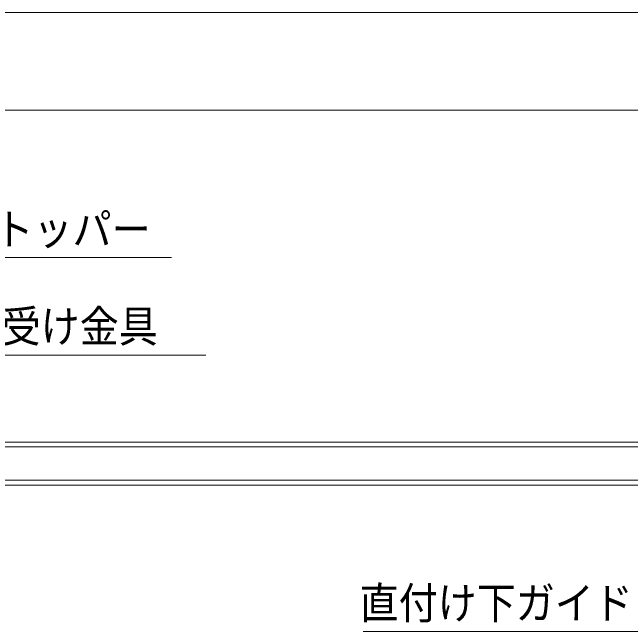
# Model space of a CAD drawing. Units: millimetres, scale not verified. Extents: x -6062 to 6062, y -3045 to 3045.
# Drawn here: x -2876 to -2242, y 1056 to 1690 of the extents above; entities that cross this region are included whole.
import ezdxf
from ezdxf.enums import TextEntityAlignment as Align

# ---------------------------------------------------------------- set-up
doc = ezdxf.new("R2010")
doc.units = ezdxf.units.MM
doc.header["$LTSCALE"] = 20
for name, color, linetype, lineweight in [('0-0_2寸法-1', 7, 'Continuous', 9), ('0-3_2寸法-3', 7, 'Continuous', 9), ('0-4_3一般', 7, 'Continuous', 9)]:
    doc.layers.add(name, color=color, linetype=linetype, lineweight=lineweight)
doc.styles.add('ＭＳ ゴシック', font='')
doc.styles.get('ＭＳ ゴシック').set_extended_font_data('MS Gothic')

# ---------------------------------------------------------------- blocks, each defined once
blk = doc.blocks.new('グループ-59')
at = {"layer": '0-4_3一般'}
for p, q in [((-77990, 24996.9), (17350, 24996.9)), ((-77990, 24116.9), (17350, 24116.9))]:
    blk.add_line(p, q, dxfattribs=at)
blk.add_lwpolyline([(-30002, 24216.9), (-30002, 24896.9), (-6638, 24896.9), (-6638, 24216.9)], close=True, dxfattribs=at)
blk = doc.blocks.new('グループ-60')
at = {"layer": '0-4_3一般'}
blk.add_blockref('グループ-59', (0, 0), dxfattribs=at)

msp = doc.modelspace()

# ---------------------------------------------------------------- linework, layer by layer
at = {"layer": '0-0_2寸法-1'}
for p, q in [((-925.21, 1689.54), (-5681.79, 1689.54)), ((-2132.21, 1589.54), (-4474.79, 1589.54))]:
    msp.add_line(p, q, dxfattribs=at)
at = {"layer": '0-3_2寸法-3'}
for points in [[(-3253.61, 1227.78), (-3131.73, 1438.86), (-2712.51, 1438.86)], [(-3148.5, 1227.86), (-3084.41, 1338.86), (-2677.53, 1338.86)], [(-2111.55, 1209.84), (-2200.46, 1055.84), (-2516.47, 1055.84)]]:
    msp.add_lwpolyline(points, dxfattribs=at)

# ---------------------------------------------------------------- block references
at = {"layer": '0-4_3一般', "xscale": 0.05, "yscale": 0.05}
msp.add_blockref('グループ-60', (-1787.5, 0), dxfattribs=at)

# ---------------------------------------------------------------- texts
at = {"layer": '0-3_2寸法-3', "style": 'ＭＳ ゴシック', "width": 0.9}
for s, p in [('スライド式ストッパー', (-3133.66, 1441.63)), ('スライド式受け金具', (-3086.34, 1342.21)), ('直付け下ガイド', (-2519.92, 1059.02))]:
    msp.add_text(s, height=32.55, dxfattribs=at).set_placement(p, align=Align.BOTTOM_LEFT)

doc.saveas('drawing.dxf')
